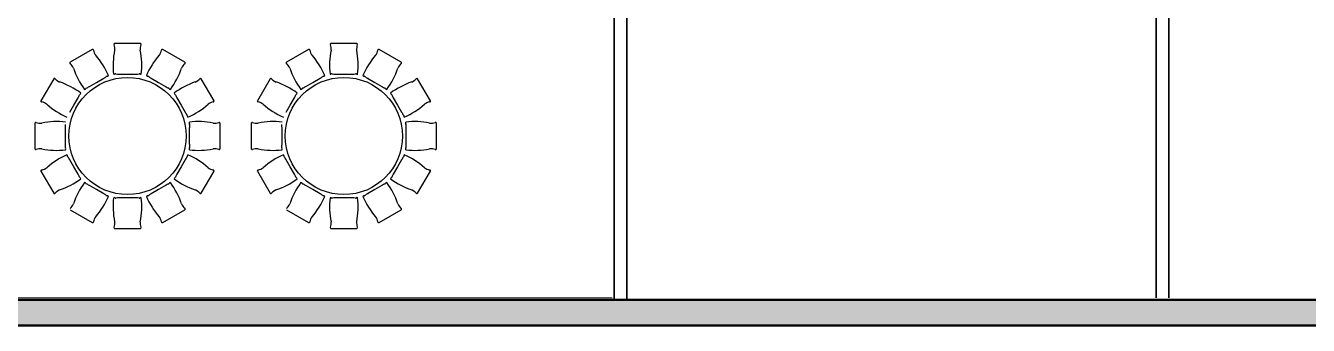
# Model space of a CAD drawing. Header units: millimetres. Extents: x 1443065 to 1517367, y 3763150 to 3779068.
# Drawn here: x 1447799 to 1449802, y 3764847 to 3765315 of the extents above; entities that cross this region are included whole.
import ezdxf

# ---------------------------------------------------------------- set-up
doc = ezdxf.new("R2010")
doc.units = ezdxf.units.MM
for name, color, linetype, lineweight in [('DUVAR', 2, 'Continuous', 35), ('SIVA', 3, 'Continuous', 9), ('TASIYICI', 170, 'Continuous', 50)]:
    doc.layers.add(name, color=color, linetype=linetype, lineweight=lineweight)
doc.layers.add('m-TAR_duvar', color=8, linetype='Continuous')
doc.layers.add('m-TFR_vitrifiye', color=1, linetype='Continuous')

msp = doc.modelspace()

# ---------------------------------------------------------------- hatches: boundary and pattern name
at = {"layer": 'm-TAR_duvar'}
h = msp.add_hatch(dxfattribs=at)
h.set_pattern_fill('ANSI33', color=256, scale=2)
h.set_pattern_definition([(45, (27620.463, -87954.953), (-8.98025612, 8.98025612), []), (45, (27629.443, -87954.953), (-8.98025612, 8.98025612), [6.35, -3.175])])
h.paths.add_polyline_path([(1454794.4, 3768891.3), (1454777.3, 3769060.2), (1454740.2, 3769225), (1454678.9, 3769382.6), (1454596.9, 3769530.2), (1454495.4, 3769665), (1454375.9, 3769783.5), (1454239.7, 3769884.9), (1454091.6, 3769966), (1453859.6, 3770075.2), (1453406.1, 3770314.5), (1453184.7, 3770444.6), (1451717, 3771328.6), (1451249.5, 3771588), (1451035.3, 3771685.5), (1450763.6, 3771809), (1450409.2, 3771939.6), (1448897.8, 3772143), (1447435.3, 3772002.7), (1445092.3, 3771120.2), (1445146.3, 3764847.1), (1454849.9, 3764847.1)])
h.paths.add_polyline_path([(1445186, 3764887.1), (1445132.6, 3771092.6), (1447444.4, 3771963.4), (1448897.1, 3772102.8), (1450399.5, 3771900.6), (1450748.4, 3771772), (1451018.7, 3771649), (1451231.5, 3771552.3), (1451697, 3771294), (1453164.3, 3770410.2), (1453386.6, 3770279.6), (1453841.7, 3770039.4), (1454073.5, 3769930.3), (1454218, 3769851.2), (1454349.7, 3769753.1), (1454465.2, 3769638.7), (1454563.3, 3769508.3), (1454642.6, 3769365.5), (1454701.8, 3769213.3), (1454737.7, 3769053.8), (1454754.5, 3768889), (1454809.3, 3764887.1)], flags=16)
h.paths.add_polyline_path([(1452002.3, 3765847.1), (1451882.3, 3765847.1), (1451882.3, 3765967.1), (1452002.3, 3765967.1)], flags=0)
h.paths.add_polyline_path([(1452782.4, 3765847.1), (1452782.4, 3765967.1), (1452902.4, 3765967.1), (1452902.4, 3765847.1)], flags=0)
h.paths.add_polyline_path([(1451282.3, 3765847.1), (1451162.3, 3765847.1), (1451162.3, 3765967.1), (1451282.3, 3765967.1)], flags=0)
h.paths.add_polyline_path([(1452002.4, 3766436.6), (1451902.4, 3766436.6), (1451902.4, 3766536.6), (1451902.5, 3766671), (1451282.4, 3766671), (1451282.4, 3766536.6), (1451282.4, 3766436.6), (1451182.4, 3766436.6), (1451182.4, 3766536.6), (1451227.4, 3766536.6), (1451227.4, 3766716), (1451912.5, 3766716), (1451912.5, 3766726), (1451957.5, 3766726), (1451957.5, 3766716), (1451957.5, 3766536.6), (1452002.4, 3766536.6)], flags=0)
h.paths.add_polyline_path([(1453715.4, 3765317.1), (1453715.4, 3765377.1), (1453775.4, 3765377.1), (1453775.4, 3765317.1)], flags=0)
h.paths.add_polyline_path([(1452782.4, 3766436.6), (1452782.4, 3766556.6), (1452902.4, 3766556.6), (1452902.4, 3766436.6)], flags=0)
h.paths.add_polyline_path([(1453675.3, 3765847.1), (1453675.3, 3765947.1), (1453775.3, 3765947.1), (1453775.3, 3765847.1)], flags=0)
h.paths.add_polyline_path([(1451957.5, 3766816), (1451912.5, 3766816), (1451912.5, 3767203.2), (1451227.4, 3767203.2), (1451227.4, 3767446.6), (1451287.4, 3767446.6), (1451287.4, 3767406.6), (1451267.4, 3767406.6), (1451267.4, 3767243.3), (1451917.5, 3767243.3), (1451917.5, 3767406.6), (1451897.5, 3767406.6), (1451897.5, 3767446.6), (1451957.5, 3767446.6), (1451957.5, 3767203.2)], flags=0)
h.paths.add_polyline_path([(1450402.4, 3765847.1), (1450282.4, 3765847.1), (1450282.4, 3765967.1), (1450402.4, 3765967.1)], flags=0)
h.paths.add_polyline_path([(1450272.2, 3765847.1), (1450172.2, 3765847.1), (1450172.2, 3765947.1), (1450272.2, 3765947.1)], flags=0)
h.paths.add_polyline_path([(1454209.8, 3765317.1), (1454209.8, 3765377.1), (1454269.8, 3765377.1), (1454269.8, 3765317.1)], flags=0)
h.paths.add_polyline_path([(1453675.3, 3766436.6), (1453675.3, 3766536.6), (1453775.3, 3766536.6), (1453775.3, 3766436.6)], flags=0)
h.paths.add_polyline_path([(1454209.8, 3765847.1), (1454209.8, 3765907.1), (1454269.8, 3765907.1), (1454269.8, 3765847.1)], flags=0)
h.paths.add_polyline_path([(1450402.4, 3766436.6), (1450282.4, 3766436.6), (1450282.4, 3766556.6), (1450402.4, 3766556.6)], flags=0)
h.paths.add_polyline_path([(1452782.4, 3767196.6), (1452782.4, 3767316.6), (1452902.4, 3767316.6), (1452902.4, 3767196.6)], flags=0)
h.paths.add_polyline_path([(1450272.4, 3766436.6), (1450172.4, 3766436.6), (1450172.4, 3766536.6), (1450272.4, 3766536.6)], flags=0)
h.paths.add_polyline_path([(1449584.1, 3765847.1), (1449484.1, 3765847.1), (1449484.1, 3765947.1), (1449584.1, 3765947.1)], flags=0)
h.paths.add_polyline_path([(1453675.3, 3767196.6), (1453675.3, 3767296.6), (1453775.3, 3767296.6), (1453775.3, 3767196.6)], flags=0)
h.paths.add_polyline_path([(1450402.4, 3767196.6), (1450282.4, 3767196.6), (1450282.4, 3767316.6), (1450402.4, 3767316.6)], flags=0)
h.paths.add_polyline_path([(1450272.4, 3767196.6), (1450172.4, 3767196.6), (1450172.4, 3767296.6), (1450272.4, 3767296.6)], flags=0)
h.paths.add_polyline_path([(1451957.5, 3767847.6), (1451897.5, 3767847.6), (1451897.5, 3767887.6), (1451917.5, 3767887.6), (1451917.5, 3768050.8), (1451267.4, 3768050.8), (1451267.4, 3767887.6), (1451287.4, 3767887.6), (1451287.4, 3767847.6), (1451227.4, 3767847.6), (1451227.4, 3768091), (1451912.5, 3768091), (1451912.5, 3768477.2), (1451957.5, 3768477.2), (1451957.5, 3768091)], flags=0)
h.paths.add_polyline_path([(1449584.1, 3766436.6), (1449484.1, 3766436.6), (1449484.1, 3766536.6), (1449584.1, 3766536.6)], flags=0)
h.paths.add_polyline_path([(1452782.4, 3767976.6), (1452782.4, 3768096.6), (1452902.4, 3768096.6), (1452902.4, 3767976.6)], flags=0)
h.paths.add_polyline_path([(1453675.3, 3767996.6), (1453675.3, 3768096.6), (1453775.3, 3768096.6), (1453775.3, 3767996.6)], flags=0)
h.paths.add_polyline_path([(1448737.7, 3765847.1), (1448577.7, 3765847.1), (1448577.7, 3765947.1), (1448692.7, 3765947.1), (1448692.7, 3766436.6), (1448577.7, 3766436.6), (1448577.7, 3766536.6), (1448737.7, 3766536.6), (1448737.7, 3766436.6), (1448737.7, 3765947.1)], flags=0)
h.paths.add_polyline_path([(1450402.4, 3767976.6), (1450282.4, 3767976.6), (1450282.4, 3768096.6), (1450402.4, 3768096.6)], flags=0)
h.paths.add_polyline_path([(1450272.4, 3767996.6), (1450172.4, 3767996.6), (1450172.4, 3768096.6), (1450272.4, 3768096.6)], flags=0)
h.paths.add_polyline_path([(1451957.5, 3768567.2), (1451912.5, 3768567.2), (1451912.5, 3768577.2), (1451227.4, 3768577.2), (1451227.4, 3768756.6), (1451172.4, 3768756.6), (1451172.4, 3768856.6), (1451282.4, 3768856.6), (1451282.4, 3768756.6), (1451282.4, 3768622.2), (1451902.5, 3768622.2), (1451902.5, 3768756.6), (1451902.4, 3768756.6), (1451902.4, 3768856.6), (1452002.4, 3768856.6), (1452002.4, 3768756.6), (1451957.5, 3768756.6), (1451957.5, 3768577.2)], flags=0)
h.paths.add_polyline_path([(1452002.4, 3768756.6), (1451902.4, 3768756.6), (1451902.4, 3768856.6), (1452002.4, 3768856.6)], flags=0)
h.paths.add_polyline_path([(1452782.4, 3768736.6), (1452782.4, 3768856.6), (1452902.4, 3768856.6), (1452902.4, 3768736.6)], flags=0)
h.paths.add_polyline_path([(1448737.7, 3767196.6), (1448577.7, 3767196.6), (1448577.7, 3767296.6), (1448737.7, 3767296.6)], flags=0)
h.paths.add_polyline_path([(1453675.3, 3768756.6), (1453675.3, 3768856.6), (1453775.3, 3768856.6), (1453775.3, 3768756.6)], flags=0)
h.paths.add_polyline_path([(1450402.4, 3768736.6), (1450282.4, 3768736.6), (1450282.4, 3768856.6), (1450402.4, 3768856.6)], flags=0)
h.paths.add_polyline_path([(1447937.7, 3765847.1), (1447837.7, 3765847.1), (1447837.7, 3765947.1), (1447937.7, 3765947.1)], flags=0)
h.paths.add_polyline_path([(1450272.4, 3768756.6), (1450172.4, 3768756.6), (1450172.4, 3768856.6), (1450272.4, 3768856.6)], flags=0)
h.paths.add_polyline_path([(1453744.5, 3768902.5), (1453693.1, 3768933.4), (1453724, 3768984.9), (1453775.4, 3768954)], flags=0)
h.paths.add_polyline_path([(1452002.4, 3769327.1), (1451882.4, 3769327.1), (1451882.4, 3769447.1), (1452002.4, 3769447.1)], flags=0)
h.paths.add_polyline_path([(1447937.7, 3766436.6), (1447837.7, 3766436.6), (1447837.7, 3766536.6), (1447937.7, 3766536.6)], flags=0)
h.paths.add_polyline_path([(1451282.4, 3769327.1), (1451162.4, 3769327.1), (1451162.4, 3769447.1), (1451282.4, 3769447.1)], flags=0)
h.paths.add_polyline_path([(1448737.7, 3767996.6), (1448577.7, 3767996.6), (1448577.7, 3768096.6), (1448737.7, 3768096.6)], flags=0)
h.paths.add_polyline_path([(1449584.1, 3768756.6), (1449484.1, 3768756.6), (1449484.1, 3768856.6), (1449584.1, 3768856.6)], flags=0)
h.paths.add_polyline_path([(1450402.4, 3769327.1), (1450282.4, 3769327.1), (1450282.4, 3769447.1), (1450402.4, 3769447.1)], flags=0)
h.paths.add_polyline_path([(1447937.7, 3767196.6), (1447837.7, 3767196.6), (1447837.7, 3767296.6), (1447937.7, 3767296.6)], flags=0)
h.paths.add_polyline_path([(1450272.4, 3769347.1), (1450172.4, 3769347.1), (1450172.4, 3769447.1), (1450272.4, 3769447.1)], flags=0)
h.paths.add_polyline_path([(1448737.7, 3768676.6), (1448637.7, 3768676.6), (1448637.7, 3768856.6), (1448737.7, 3768856.6)], flags=0)
h.paths.add_polyline_path([(1449584.1, 3769347.1), (1449484.1, 3769347.1), (1449484.1, 3769447.1), (1449584.1, 3769447.1)], flags=0)
h.paths.add_polyline_path([(1447037.7, 3765847.1), (1446937.7, 3765847.1), (1446937.7, 3765947.1), (1447037.7, 3765947.1)], flags=0)
h.paths.add_polyline_path([(1447937.7, 3767996.6), (1447837.7, 3767996.6), (1447837.7, 3768096.6), (1447937.7, 3768096.6)], flags=0)
h.paths.add_polyline_path([(1447037.7, 3766436.6), (1446937.7, 3766436.6), (1446937.7, 3766536.6), (1447037.7, 3766536.6)], flags=0)
h.paths.add_polyline_path([(1451282.4, 3770304.3), (1451182.4, 3770304.3), (1451182.4, 3770444.3), (1451212.4, 3770486.3), (1451322.4, 3770421.3)], flags=0)
h.paths.add_polyline_path([(1447037.7, 3767196.6), (1446937.7, 3767196.6), (1446937.7, 3767296.6), (1447037.7, 3767296.6)], flags=0)
h.paths.add_polyline_path([(1448737.7, 3769347.1), (1448637.7, 3769347.1), (1448637.7, 3769447.1), (1448737.7, 3769447.1)], flags=0)
h.paths.add_polyline_path([(1447937.7, 3768756.6), (1447837.7, 3768756.6), (1447837.7, 3768856.6), (1447937.7, 3768856.6)], flags=0)
h.paths.add_polyline_path([(1450382.4, 3770315.6), (1450282.4, 3770315.6), (1450282.4, 3770415.6), (1450382.4, 3770415.6)], flags=0)
h.paths.add_polyline_path([(1450272.4, 3770315.6), (1450172.4, 3770315.6), (1450172.4, 3770415.6), (1450272.4, 3770415.6)], flags=0)
h.paths.add_polyline_path([(1446297.7, 3765847.1), (1446137.7, 3765847.1), (1446137.7, 3765947.1), (1446137.7, 3766436.6), (1446137.7, 3766536.6), (1446137.7, 3767196.6), (1446137.7, 3767296.6), (1446137.7, 3767996.6), (1446137.7, 3768096.6), (1446297.7, 3768096.6), (1446297.7, 3767996.6), (1446167.7, 3767996.6), (1446167.7, 3767296.6), (1446297.7, 3767296.6), (1446297.7, 3767196.6), (1446167.7, 3767196.6), (1446167.7, 3766536.6), (1446297.7, 3766536.6), (1446297.7, 3766436.6), (1446182.7, 3766436.6), (1446182.7, 3765947.1), (1446297.7, 3765947.1)], flags=0)
h.paths.add_polyline_path([(1447037.7, 3767996.6), (1446937.7, 3767996.6), (1446937.7, 3768096.6), (1447037.7, 3768096.6)], flags=0)
h.paths.add_polyline_path([(1449584.1, 3770315.6), (1449484.1, 3770315.6), (1449484.1, 3770415.6), (1449584.1, 3770415.6)], flags=0)
h.paths.add_polyline_path([(1447937.7, 3769347.1), (1447837.7, 3769347.1), (1447837.7, 3769447.1), (1447937.7, 3769447.1)], flags=0)
h.paths.add_polyline_path([(1450382.4, 3770936.7), (1450282.4, 3770936.7), (1450282.4, 3771036.7), (1450382.4, 3771036.7)], flags=0)
h.paths.add_polyline_path([(1450272.4, 3770936.7), (1450172.4, 3770936.7), (1450172.4, 3771036.7), (1450272.4, 3771036.7)], flags=0)
h.paths.add_polyline_path([(1447037.7, 3768756.6), (1446937.7, 3768756.6), (1446937.7, 3768811.6), (1446237.7, 3768811.6), (1446237.7, 3768676.6), (1446137.7, 3768676.6), (1446137.7, 3768856.6), (1446237.7, 3768856.6), (1446937.7, 3768856.6), (1447037.7, 3768856.6)], flags=0)
h.paths.add_polyline_path([(1448737.7, 3770315.6), (1448637.7, 3770315.6), (1448637.7, 3770415.6), (1448737.7, 3770415.6)], flags=0)
h.paths.add_polyline_path([(1449584.1, 3770936.7), (1449484.1, 3770936.7), (1449484.1, 3771036.7), (1449584.1, 3771036.7)], flags=0)
h.paths.add_polyline_path([(1447037.7, 3769347.1), (1446937.7, 3769347.1), (1446937.7, 3769447.1), (1447037.7, 3769447.1)], flags=0)
h.paths.add_polyline_path([(1447937.7, 3770315.6), (1447837.7, 3770315.6), (1447837.7, 3770415.6), (1447937.7, 3770415.6)], flags=0)
h.paths.add_polyline_path([(1448737.7, 3770936.7), (1448637.7, 3770936.7), (1448637.7, 3771036.7), (1448737.7, 3771036.7)], flags=0)
h.paths.add_polyline_path([(1447937.7, 3770936.7), (1447837.7, 3770936.7), (1447837.7, 3770994.8), (1447050.8, 3770749.4), (1446602.7, 3770578.5), (1446587.7, 3770615.6), (1447037.7, 3770787.2), (1447837.7, 3771036.7), (1447837.7, 3771036.7), (1447937.7, 3771036.7)], flags=0)
h.paths.add_polyline_path([(1446237.7, 3769347.1), (1446137.7, 3769347.1), (1446137.7, 3769447.1), (1446237.7, 3769447.1)], flags=0)
h.paths.add_polyline_path([(1447037.7, 3770315.6), (1446937.7, 3770315.6), (1446937.7, 3770415.6), (1447037.7, 3770415.6)], flags=0)
h.paths.add_polyline_path([(1448660, 3771597.8), (1447860.1, 3771521.2), (1447552.7, 3771491.7), (1447491.4, 3771468.2), (1447044.9, 3771300), (1446969.9, 3771271.8), (1446669.6, 3771158.6), (1446594.8, 3771130.5), (1446580.7, 3771167.9), (1446655.5, 3771196.1), (1446955.9, 3771309.2), (1447030.7, 3771337.4), (1447477, 3771505.5), (1447543.4, 3771531), (1447856.3, 3771561), (1448656.3, 3771637.6), (1448735.8, 3771645.3), (1448739.6, 3771605.5)], flags=0)
h.paths.add_polyline_path([(1446237.7, 3770315.6), (1446137.7, 3770315.6), (1446137.7, 3770415.6), (1446237.7, 3770415.6)], flags=0)
h.paths.add_polyline_path([(1445658.5, 3770330.6), (1445618.5, 3770330.6), (1445618.5, 3770415.6), (1445658.5, 3770415.6)], flags=0)
h.paths.add_polyline_path([(1446219.6, 3770989.2), (1446144.8, 3770961), (1446130.7, 3770998.4), (1446205.5, 3771026.6)], flags=0)
h.paths.add_polyline_path([(1445658, 3770633.3), (1445618, 3770633.3), (1445618, 3770676.3), (1445622.2, 3770719), (1445637.3, 3770759.3), (1445660.3, 3770795.7), (1445690.2, 3770826.7), (1445725.7, 3770851), (1445765.4, 3770867.7), (1445808, 3770875.8), (1445821, 3770837.3), (1445785.5, 3770830.1), (1445752.2, 3770815.9), (1445722.3, 3770795.4), (1445697, 3770769.4), (1445677.2, 3770739), (1445663.8, 3770705.3), (1445659, 3770670.8)], flags=0)

# ---------------------------------------------------------------- linework, layer by layer
at = {"layer": 'DUVAR'}
for p, q in [((1449564.1, 3765847.1), (1449564.1, 3764890.1)), ((1449584.1, 3765847.1), (1449584.1, 3764890.1)), ((1448717.7, 3765648.4), (1448717.7, 3764887.1)), ((1448737.7, 3765648.4), (1448737.7, 3764887.1))]:
    msp.add_line(p, q, dxfattribs=at)
at = {"layer": 'm-TFR_vitrifiye'}
for p, q in [((1447902.6, 3765278), (1447868.2, 3765258.1)), ((1447902.6, 3765278), (1447868.2, 3765258.1)), ((1447977.6, 3765287.4), (1447937.8, 3765287.4)), ((1447977.6, 3765287.4), (1447937.8, 3765287.4)), ((1448047.1, 3765258.1), (1448012.7, 3765278)), ((1448047.1, 3765258.1), (1448012.7, 3765278)), ((1448240.6, 3765278), (1448206.1, 3765258.1)), ((1448240.6, 3765278), (1448206.1, 3765258.1)), ((1448315.5, 3765287.4), (1448275.7, 3765287.4)), ((1448315.5, 3765287.4), (1448275.7, 3765287.4)), ((1448385.1, 3765258.1), (1448350.6, 3765278)), ((1448385.1, 3765258.1), (1448350.6, 3765278)), ((1447842.5, 3765232.4), (1447822.6, 3765197.9)), ((1447842.5, 3765232.4), (1447822.6, 3765197.9)), ((1447909.4, 3765226.6), (1447920.5, 3765233)), ((1447909.4, 3765226.6), (1447920.5, 3765233)), ((1447944.8, 3765239.5), (1447957.7, 3765239.5)), ((1447944.8, 3765239.5), (1447957.7, 3765239.5)), ((1447957.7, 3765239.5), (1447970.5, 3765239.5)), ((1447957.7, 3765239.5), (1447970.5, 3765239.5)), ((1447994.8, 3765233), (1448005.9, 3765226.6)), ((1447994.8, 3765233), (1448005.9, 3765226.6)), ((1448092.8, 3765197.9), (1448072.9, 3765232.4)), ((1448092.8, 3765197.9), (1448072.9, 3765232.4)), ((1448180.4, 3765232.4), (1448160.5, 3765197.9)), ((1448180.4, 3765232.4), (1448160.5, 3765197.9)), ((1448247.3, 3765226.6), (1448258.5, 3765233)), ((1448247.3, 3765226.6), (1448258.5, 3765233)), ((1448282.7, 3765239.5), (1448295.6, 3765239.5)), ((1448282.7, 3765239.5), (1448295.6, 3765239.5)), ((1448295.6, 3765239.5), (1448308.5, 3765239.5)), ((1448295.6, 3765239.5), (1448308.5, 3765239.5)), ((1448332.7, 3765233), (1448343.9, 3765226.6)), ((1448332.7, 3765233), (1448343.9, 3765226.6)), ((1448430.7, 3765197.9), (1448410.8, 3765232.4)), ((1448430.7, 3765197.9), (1448410.8, 3765232.4)), ((1447898.2, 3765220.1), (1447909.4, 3765226.6)), ((1447898.2, 3765220.1), (1447909.4, 3765226.6)), ((1448005.9, 3765226.6), (1448017.1, 3765220.1)), ((1448005.9, 3765226.6), (1448017.1, 3765220.1)), ((1448236.1, 3765220.1), (1448247.3, 3765226.6)), ((1448236.1, 3765220.1), (1448247.3, 3765226.6)), ((1448343.9, 3765226.6), (1448355, 3765220.1)), ((1448343.9, 3765226.6), (1448355, 3765220.1)), ((1447867.6, 3765180.1), (1447874, 3765191.2)), ((1447867.6, 3765180.1), (1447874, 3765191.2)), ((1447874, 3765191.2), (1447880.5, 3765202.4)), ((1447874, 3765191.2), (1447880.5, 3765202.4)), ((1448034.9, 3765202.4), (1448041.3, 3765191.2)), ((1448034.9, 3765202.4), (1448041.3, 3765191.2)), ((1448041.3, 3765191.2), (1448047.7, 3765180.1)), ((1448041.3, 3765191.2), (1448047.7, 3765180.1)), ((1448205.5, 3765180.1), (1448211.9, 3765191.2)), ((1448205.5, 3765180.1), (1448211.9, 3765191.2)), ((1448211.9, 3765191.2), (1448218.4, 3765202.4)), ((1448211.9, 3765191.2), (1448218.4, 3765202.4)), ((1448372.8, 3765202.4), (1448379.2, 3765191.2)), ((1448372.8, 3765202.4), (1448379.2, 3765191.2)), ((1448379.2, 3765191.2), (1448385.7, 3765180.1)), ((1448379.2, 3765191.2), (1448385.7, 3765180.1)), ((1447813.1, 3765162.8), (1447813.1, 3765123)), ((1447813.1, 3765162.8), (1447813.1, 3765123)), ((1447861.1, 3765142.9), (1447861.1, 3765155.8)), ((1447861.1, 3765142.9), (1447861.1, 3765155.8)), ((1448054.2, 3765155.8), (1448054.2, 3765142.9)), ((1448054.2, 3765155.8), (1448054.2, 3765142.9)), ((1448102.2, 3765123), (1448102.2, 3765162.8)), ((1448102.2, 3765123), (1448102.2, 3765162.8)), ((1448151.1, 3765162.8), (1448151.1, 3765123)), ((1448151.1, 3765162.8), (1448151.1, 3765123)), ((1448199, 3765142.9), (1448199, 3765155.8)), ((1448199, 3765142.9), (1448199, 3765155.8)), ((1448392.2, 3765155.8), (1448392.2, 3765142.9)), ((1448392.2, 3765155.8), (1448392.2, 3765142.9)), ((1448440.1, 3765123), (1448440.1, 3765162.8)), ((1448440.1, 3765123), (1448440.1, 3765162.8)), ((1447861.1, 3765130), (1447861.1, 3765142.9)), ((1447861.1, 3765130), (1447861.1, 3765142.9)), ((1448054.2, 3765142.9), (1448054.2, 3765130)), ((1448054.2, 3765142.9), (1448054.2, 3765130)), ((1448199, 3765130), (1448199, 3765142.9)), ((1448199, 3765130), (1448199, 3765142.9)), ((1448392.2, 3765142.9), (1448392.2, 3765130)), ((1448392.2, 3765142.9), (1448392.2, 3765130)), ((1447874, 3765094.6), (1447867.6, 3765105.8)), ((1447874, 3765094.6), (1447867.6, 3765105.8)), ((1447880.5, 3765083.5), (1447874, 3765094.6)), ((1447880.5, 3765083.5), (1447874, 3765094.6)), ((1448041.3, 3765094.6), (1448034.9, 3765083.5)), ((1448041.3, 3765094.6), (1448034.9, 3765083.5)), ((1448047.7, 3765105.8), (1448041.3, 3765094.6)), ((1448047.7, 3765105.8), (1448041.3, 3765094.6)), ((1448211.9, 3765094.6), (1448205.5, 3765105.8)), ((1448211.9, 3765094.6), (1448205.5, 3765105.8)), ((1448218.4, 3765083.5), (1448211.9, 3765094.6)), ((1448218.4, 3765083.5), (1448211.9, 3765094.6)), ((1448379.2, 3765094.6), (1448372.8, 3765083.5)), ((1448379.2, 3765094.6), (1448372.8, 3765083.5)), ((1448385.7, 3765105.8), (1448379.2, 3765094.6)), ((1448385.7, 3765105.8), (1448379.2, 3765094.6)), ((1447822.6, 3765087.9), (1447842.5, 3765053.4)), ((1447822.6, 3765087.9), (1447842.5, 3765053.4)), ((1448072.9, 3765053.4), (1448092.8, 3765087.9)), ((1448072.9, 3765053.4), (1448092.8, 3765087.9)), ((1448160.5, 3765087.9), (1448180.4, 3765053.4)), ((1448160.5, 3765087.9), (1448180.4, 3765053.4)), ((1448410.8, 3765053.4), (1448430.7, 3765087.9)), ((1448410.8, 3765053.4), (1448430.7, 3765087.9)), ((1447909.4, 3765059.3), (1447898.2, 3765065.7)), ((1447909.4, 3765059.3), (1447898.2, 3765065.7)), ((1447920.5, 3765052.8), (1447909.4, 3765059.3)), ((1447920.5, 3765052.8), (1447909.4, 3765059.3)), ((1448005.9, 3765059.3), (1447994.8, 3765052.8)), ((1448005.9, 3765059.3), (1447994.8, 3765052.8)), ((1448017.1, 3765065.7), (1448005.9, 3765059.3)), ((1448017.1, 3765065.7), (1448005.9, 3765059.3)), ((1448247.3, 3765059.3), (1448236.1, 3765065.7)), ((1448247.3, 3765059.3), (1448236.1, 3765065.7)), ((1448258.5, 3765052.8), (1448247.3, 3765059.3)), ((1448258.5, 3765052.8), (1448247.3, 3765059.3)), ((1448343.9, 3765059.3), (1448332.7, 3765052.8)), ((1448343.9, 3765059.3), (1448332.7, 3765052.8)), ((1448355, 3765065.7), (1448343.9, 3765059.3)), ((1448355, 3765065.7), (1448343.9, 3765059.3)), ((1447957.7, 3765046.3), (1447944.8, 3765046.3)), ((1447957.7, 3765046.3), (1447944.8, 3765046.3)), ((1447970.5, 3765046.3), (1447957.7, 3765046.3)), ((1447970.5, 3765046.3), (1447957.7, 3765046.3)), ((1448295.6, 3765046.3), (1448282.7, 3765046.3)), ((1448295.6, 3765046.3), (1448282.7, 3765046.3)), ((1448308.5, 3765046.3), (1448295.6, 3765046.3)), ((1448308.5, 3765046.3), (1448295.6, 3765046.3)), ((1447868.2, 3765027.7), (1447902.6, 3765007.8)), ((1447868.2, 3765027.7), (1447902.6, 3765007.8)), ((1448012.7, 3765007.8), (1448047.1, 3765027.7)), ((1448012.7, 3765007.8), (1448047.1, 3765027.7)), ((1448206.1, 3765027.7), (1448240.6, 3765007.8)), ((1448206.1, 3765027.7), (1448240.6, 3765007.8)), ((1448350.6, 3765007.8), (1448385.1, 3765027.7)), ((1448350.6, 3765007.8), (1448385.1, 3765027.7)), ((1447937.8, 3764998.4), (1447977.6, 3764998.4)), ((1447937.8, 3764998.4), (1447977.6, 3764998.4)), ((1448275.7, 3764998.4), (1448315.5, 3764998.4)), ((1448275.7, 3764998.4), (1448315.5, 3764998.4))]:
    msp.add_line(p, q, dxfattribs=at)
for centre in [(1447957.7, 3765142.9), (1447957.7, 3765142.9), (1448295.6, 3765142.9), (1448295.6, 3765142.9)]:
    msp.add_circle(centre, 91.6, dxfattribs=at)
for centre, radius, start, end in [((1447903.3, 3765276.9), 1.25, 358.5001, 120.1708), ((1447903.3, 3765276.9), 1.25, 358.5001, 120.1708), ((1447925.5, 3765281.4), 21.5, 192.0339, 215.4487), ((1447925.5, 3765281.4), 21.5, 192.0339, 215.4487), ((1448052.2, 3765253.4), 117, 168.4357, 186.8363), ((1448052.2, 3765253.4), 117, 168.4357, 186.8363), ((1447937.8, 3765286.2), 1.25, 89.8292, 211.4999), ((1447937.8, 3765286.2), 1.25, 89.8292, 211.4999), ((1447916.3, 3765278.9), 21.5, 354.5513, 17.9661), ((1447916.3, 3765278.9), 21.5, 354.5513, 17.9661), ((1447977.6, 3765286.2), 1.25, 328.5001, 90.1708), ((1447977.6, 3765286.2), 1.25, 328.5001, 90.1708), ((1447999, 3765278.9), 21.5, 162.0339, 185.4487), ((1447999, 3765278.9), 21.5, 162.0339, 185.4487), ((1447863.1, 3765253.4), 117, 353.1637, 11.5643), ((1447863.1, 3765253.4), 117, 353.1637, 11.5643), ((1447989.8, 3765281.4), 21.5, 324.5513, 347.9661), ((1447989.8, 3765281.4), 21.5, 324.5513, 347.9661), ((1448012, 3765276.9), 1.25, 59.8292, 181.4999), ((1448012, 3765276.9), 1.25, 59.8292, 181.4999), ((1448241.2, 3765276.9), 1.25, 358.5001, 120.1708), ((1448241.2, 3765276.9), 1.25, 358.5001, 120.1708), ((1448263.4, 3765281.4), 21.5, 192.0339, 215.4487), ((1448263.4, 3765281.4), 21.5, 192.0339, 215.4487), ((1448390.2, 3765253.4), 117, 168.4357, 186.8363), ((1448390.2, 3765253.4), 117, 168.4357, 186.8363), ((1448275.7, 3765286.2), 1.25, 89.8292, 211.4999), ((1448275.7, 3765286.2), 1.25, 89.8292, 211.4999), ((1448254.2, 3765278.9), 21.5, 354.5513, 17.9661), ((1448254.2, 3765278.9), 21.5, 354.5513, 17.9661), ((1448315.5, 3765286.2), 1.25, 328.5001, 90.1708), ((1448315.5, 3765286.2), 1.25, 328.5001, 90.1708), ((1448337, 3765278.9), 21.5, 162.0339, 185.4487), ((1448337, 3765278.9), 21.5, 162.0339, 185.4487), ((1448201, 3765253.4), 117, 353.1637, 11.5643), ((1448201, 3765253.4), 117, 353.1637, 11.5643), ((1448327.7, 3765281.4), 21.5, 324.5513, 347.9661), ((1448327.7, 3765281.4), 21.5, 324.5513, 347.9661), ((1448350, 3765276.9), 1.25, 59.8292, 181.4999), ((1448350, 3765276.9), 1.25, 59.8292, 181.4999), ((1447868.8, 3765257), 1.25, 119.8292, 241.4999), ((1447868.8, 3765257), 1.25, 119.8292, 241.4999), ((1447853.8, 3765240), 21.5, 24.5513, 47.9661), ((1447853.8, 3765240), 21.5, 24.5513, 47.9661), ((1447820.5, 3765191.3), 117, 23.1637, 41.5643), ((1447820.5, 3765191.3), 117, 23.1637, 41.5643), ((1448094.8, 3765191.3), 117, 138.4357, 156.8363), ((1448094.8, 3765191.3), 117, 138.4357, 156.8363), ((1448061.5, 3765240), 21.5, 132.0339, 155.4487), ((1448061.5, 3765240), 21.5, 132.0339, 155.4487), ((1448046.5, 3765257), 1.25, 298.5001, 60.1708), ((1448046.5, 3765257), 1.25, 298.5001, 60.1708), ((1448206.7, 3765257), 1.25, 119.8292, 241.4999), ((1448206.7, 3765257), 1.25, 119.8292, 241.4999), ((1448191.8, 3765240), 21.5, 24.5513, 47.9661), ((1448191.8, 3765240), 21.5, 24.5513, 47.9661), ((1448158.4, 3765191.3), 117, 23.1637, 41.5643), ((1448158.4, 3765191.3), 117, 23.1637, 41.5643), ((1448432.7, 3765191.3), 117, 138.4357, 156.8363), ((1448432.7, 3765191.3), 117, 138.4357, 156.8363), ((1448399.4, 3765240), 21.5, 132.0339, 155.4487), ((1448399.4, 3765240), 21.5, 132.0339, 155.4487), ((1448384.5, 3765257), 1.25, 298.5001, 60.1708), ((1448384.5, 3765257), 1.25, 298.5001, 60.1708), ((1447843.5, 3765231.8), 1.25, 28.5001, 150.1708), ((1447843.5, 3765231.8), 1.25, 28.5001, 150.1708), ((1447860.6, 3765246.8), 21.5, 222.0339, 245.4487), ((1447860.6, 3765246.8), 21.5, 222.0339, 245.4487), ((1447984.3, 3765285.9), 117, 198.4357, 216.8363), ((1447984.3, 3765285.9), 117, 198.4357, 216.8363), ((1447896.3, 3765274), 47.6, 300.5699, 307.0296), ((1447896.3, 3765274), 47.6, 300.5699, 307.0296), ((1447925.9, 3765235.2), 1.19, 93.4625, 138.2464), ((1447925.9, 3765235.2), 1.19, 93.4625, 138.2464), ((1447926.2, 3765238.6), 2.2, 259.5236, 326.8039), ((1447926.2, 3765238.6), 2.2, 259.5236, 326.8039), ((1447937.1, 3765241.5), 2.2, 243.1961, 310.4764), ((1447937.1, 3765241.5), 2.2, 243.1961, 310.4764), ((1447939, 3765238.7), 1.19, 71.7536, 116.5375), ((1447939, 3765238.7), 1.19, 71.7536, 116.5375), ((1447945.2, 3765287.1), 47.6, 262.9704, 269.4301), ((1447945.2, 3765287.1), 47.6, 262.9704, 269.4301), ((1447970.1, 3765287.1), 47.6, 270.5699, 277.0296), ((1447970.1, 3765287.1), 47.6, 270.5699, 277.0296), ((1447976.3, 3765238.7), 1.19, 63.4625, 108.2464), ((1447976.3, 3765238.7), 1.19, 63.4625, 108.2464), ((1447978.2, 3765241.5), 2.2, 229.5236, 296.8039), ((1447978.2, 3765241.5), 2.2, 229.5236, 296.8039), ((1447989.1, 3765238.6), 2.2, 213.1961, 280.4764), ((1447989.1, 3765238.6), 2.2, 213.1961, 280.4764), ((1447989.4, 3765235.2), 1.19, 41.7536, 86.5375), ((1447989.4, 3765235.2), 1.19, 41.7536, 86.5375), ((1448019, 3765274), 47.6, 232.9704, 239.4301), ((1448019, 3765274), 47.6, 232.9704, 239.4301), ((1447931, 3765285.9), 117, 323.1637, 341.5643), ((1447931, 3765285.9), 117, 323.1637, 341.5643), ((1448054.7, 3765246.8), 21.5, 294.5513, 317.9661), ((1448054.7, 3765246.8), 21.5, 294.5513, 317.9661), ((1448071.8, 3765231.8), 1.25, 29.8292, 151.4999), ((1448071.8, 3765231.8), 1.25, 29.8292, 151.4999), ((1448181.5, 3765231.8), 1.25, 28.5001, 150.1708), ((1448181.5, 3765231.8), 1.25, 28.5001, 150.1708), ((1448198.5, 3765246.8), 21.5, 222.0339, 245.4487), ((1448198.5, 3765246.8), 21.5, 222.0339, 245.4487), ((1448322.2, 3765285.9), 117, 198.4357, 216.8363), ((1448322.2, 3765285.9), 117, 198.4357, 216.8363), ((1448234.2, 3765274), 47.6, 300.5699, 307.0296), ((1448234.2, 3765274), 47.6, 300.5699, 307.0296), ((1448263.8, 3765235.2), 1.19, 93.4625, 138.2464), ((1448263.8, 3765235.2), 1.19, 93.4625, 138.2464), ((1448264.1, 3765238.6), 2.2, 259.5236, 326.8039), ((1448264.1, 3765238.6), 2.2, 259.5236, 326.8039), ((1448275, 3765241.5), 2.2, 243.1961, 310.4764), ((1448275, 3765241.5), 2.2, 243.1961, 310.4764), ((1448277, 3765238.7), 1.19, 71.7536, 116.5375), ((1448277, 3765238.7), 1.19, 71.7536, 116.5375), ((1448283.2, 3765287.1), 47.6, 262.9704, 269.4301), ((1448283.2, 3765287.1), 47.6, 262.9704, 269.4301), ((1448308, 3765287.1), 47.6, 270.5699, 277.0296), ((1448308, 3765287.1), 47.6, 270.5699, 277.0296), ((1448314.2, 3765238.7), 1.19, 63.4625, 108.2464), ((1448314.2, 3765238.7), 1.19, 63.4625, 108.2464), ((1448316.2, 3765241.5), 2.2, 229.5236, 296.8039), ((1448316.2, 3765241.5), 2.2, 229.5236, 296.8039), ((1448327.1, 3765238.6), 2.2, 213.1961, 280.4764), ((1448327.1, 3765238.6), 2.2, 213.1961, 280.4764), ((1448327.4, 3765235.2), 1.19, 41.7536, 86.5375), ((1448327.4, 3765235.2), 1.19, 41.7536, 86.5375), ((1448357, 3765274), 47.6, 232.9704, 239.4301), ((1448357, 3765274), 47.6, 232.9704, 239.4301), ((1448269, 3765285.9), 117, 323.1637, 341.5643), ((1448269, 3765285.9), 117, 323.1637, 341.5643), ((1448392.7, 3765246.8), 21.5, 294.5513, 317.9661), ((1448392.7, 3765246.8), 21.5, 294.5513, 317.9661), ((1448409.7, 3765231.8), 1.25, 29.8292, 151.4999), ((1448409.7, 3765231.8), 1.25, 29.8292, 151.4999), ((1447814.7, 3765116.3), 117, 53.1637, 71.5643), ((1447814.7, 3765116.3), 117, 53.1637, 71.5643), ((1447890.6, 3765218), 2.2, 273.1961, 340.4764), ((1447890.6, 3765218), 2.2, 273.1961, 340.4764), ((1447893.6, 3765216.6), 1.19, 101.7536, 146.5375), ((1447893.6, 3765216.6), 1.19, 101.7536, 146.5375), ((1447874.8, 3765261.6), 47.6, 292.9704, 299.4301), ((1447874.8, 3765261.6), 47.6, 292.9704, 299.4301), ((1448040.5, 3765261.6), 47.6, 240.5699, 247.0296), ((1448040.5, 3765261.6), 47.6, 240.5699, 247.0296), ((1448021.7, 3765216.6), 1.19, 33.4625, 78.2464), ((1448021.7, 3765216.6), 1.19, 33.4625, 78.2464), ((1448024.7, 3765218), 2.2, 199.5236, 266.8039), ((1448024.7, 3765218), 2.2, 199.5236, 266.8039), ((1448100.6, 3765116.3), 117, 108.4357, 126.8363), ((1448100.6, 3765116.3), 117, 108.4357, 126.8363), ((1448152.6, 3765116.3), 117, 53.1637, 71.5643), ((1448152.6, 3765116.3), 117, 53.1637, 71.5643), ((1448228.5, 3765218), 2.2, 273.1961, 340.4764), ((1448228.5, 3765218), 2.2, 273.1961, 340.4764), ((1448231.6, 3765216.6), 1.19, 101.7536, 146.5375), ((1448231.6, 3765216.6), 1.19, 101.7536, 146.5375), ((1448212.7, 3765261.6), 47.6, 292.9704, 299.4301), ((1448212.7, 3765261.6), 47.6, 292.9704, 299.4301), ((1448378.4, 3765261.6), 47.6, 240.5699, 247.0296), ((1448378.4, 3765261.6), 47.6, 240.5699, 247.0296), ((1448359.6, 3765216.6), 1.19, 33.4625, 78.2464), ((1448359.6, 3765216.6), 1.19, 33.4625, 78.2464), ((1448362.7, 3765218), 2.2, 199.5236, 266.8039), ((1448362.7, 3765218), 2.2, 199.5236, 266.8039), ((1448438.6, 3765116.3), 117, 108.4357, 126.8363), ((1448438.6, 3765116.3), 117, 108.4357, 126.8363), ((1447823.6, 3765197.3), 1.25, 149.8292, 271.4999), ((1447823.6, 3765197.3), 1.25, 149.8292, 271.4999), ((1447819.2, 3765175.1), 21.5, 54.5513, 77.9661), ((1447819.2, 3765175.1), 21.5, 54.5513, 77.9661), ((1447909.2, 3765280.1), 117, 228.4357, 246.8363), ((1447909.2, 3765280.1), 117, 228.4357, 246.8363), ((1447839, 3765225.8), 47.6, 330.5699, 337.0296), ((1447839, 3765225.8), 47.6, 330.5699, 337.0296), ((1447884, 3765206.9), 1.19, 123.4625, 168.2464), ((1447884, 3765206.9), 1.19, 123.4625, 168.2464), ((1447882.6, 3765210), 2.2, 289.5236, 356.8039), ((1447882.6, 3765210), 2.2, 289.5236, 356.8039), ((1448032.7, 3765210), 2.2, 183.1961, 250.4764), ((1448032.7, 3765210), 2.2, 183.1961, 250.4764), ((1448031.3, 3765206.9), 1.19, 11.7536, 56.5375), ((1448031.3, 3765206.9), 1.19, 11.7536, 56.5375), ((1448076.3, 3765225.8), 47.6, 202.9704, 209.4301), ((1448076.3, 3765225.8), 47.6, 202.9704, 209.4301), ((1448006.1, 3765280.1), 117, 293.1637, 311.5643), ((1448006.1, 3765280.1), 117, 293.1637, 311.5643), ((1448096.1, 3765175.1), 21.5, 102.0339, 125.4487), ((1448096.1, 3765175.1), 21.5, 102.0339, 125.4487), ((1448091.7, 3765197.3), 1.25, 268.5001, 30.1708), ((1448091.7, 3765197.3), 1.25, 268.5001, 30.1708), ((1448161.6, 3765197.3), 1.25, 149.8292, 271.4999), ((1448161.6, 3765197.3), 1.25, 149.8292, 271.4999), ((1448157.1, 3765175.1), 21.5, 54.5513, 77.9661), ((1448157.1, 3765175.1), 21.5, 54.5513, 77.9661), ((1448247.2, 3765280.1), 117, 228.4357, 246.8363), ((1448247.2, 3765280.1), 117, 228.4357, 246.8363), ((1448176.9, 3765225.8), 47.6, 330.5699, 337.0296), ((1448176.9, 3765225.8), 47.6, 330.5699, 337.0296), ((1448221.9, 3765206.9), 1.19, 123.4625, 168.2464), ((1448221.9, 3765206.9), 1.19, 123.4625, 168.2464), ((1448220.5, 3765210), 2.2, 289.5236, 356.8039), ((1448220.5, 3765210), 2.2, 289.5236, 356.8039), ((1448370.7, 3765210), 2.2, 183.1961, 250.4764), ((1448370.7, 3765210), 2.2, 183.1961, 250.4764), ((1448369.3, 3765206.9), 1.19, 11.7536, 56.5375), ((1448369.3, 3765206.9), 1.19, 11.7536, 56.5375), ((1448414.3, 3765225.8), 47.6, 202.9704, 209.4301), ((1448414.3, 3765225.8), 47.6, 202.9704, 209.4301), ((1448344, 3765280.1), 117, 293.1637, 311.5643), ((1448344, 3765280.1), 117, 293.1637, 311.5643), ((1448434.1, 3765175.1), 21.5, 102.0339, 125.4487), ((1448434.1, 3765175.1), 21.5, 102.0339, 125.4487), ((1448429.6, 3765197.3), 1.25, 268.5001, 30.1708), ((1448429.6, 3765197.3), 1.25, 268.5001, 30.1708), ((1448088.8, 3765204.3), 47.6, 210.5699, 217.0296), ((1448088.8, 3765204.3), 47.6, 210.5699, 217.0296), ((1448049.9, 3765174.7), 1.19, 3.4625, 48.2464), ((1448049.9, 3765174.7), 1.19, 3.4625, 48.2464), ((1448053.3, 3765174.4), 2.2, 169.5236, 236.8039), ((1448053.3, 3765174.4), 2.2, 169.5236, 236.8039), ((1448426.7, 3765204.3), 47.6, 210.5699, 217.0296), ((1448426.7, 3765204.3), 47.6, 210.5699, 217.0296), ((1448387.9, 3765174.7), 1.19, 3.4625, 48.2464), ((1448387.9, 3765174.7), 1.19, 3.4625, 48.2464), ((1448391.2, 3765174.4), 2.2, 169.5236, 236.8039), ((1448391.2, 3765174.4), 2.2, 169.5236, 236.8039), ((1447814.4, 3765162.8), 1.25, 58.5001, 180.1708), ((1447814.4, 3765162.8), 1.25, 58.5001, 180.1708), ((1447821.7, 3765184.3), 21.5, 252.0339, 275.4487), ((1447821.7, 3765184.3), 21.5, 252.0339, 275.4487), ((1447847.2, 3765048.4), 117, 83.1637, 101.5643), ((1447847.2, 3765048.4), 117, 83.1637, 101.5643), ((1447813.4, 3765155.3), 47.6, 0.5699, 7.0296), ((1447813.4, 3765155.3), 47.6, 0.5699, 7.0296), ((1448056.2, 3765163.5), 2.2, 153.1961, 220.4764), ((1448056.2, 3765163.5), 2.2, 153.1961, 220.4764), ((1448068.2, 3765048.4), 117, 78.4357, 96.8363), ((1448068.2, 3765048.4), 117, 78.4357, 96.8363), ((1448101.9, 3765155.3), 47.6, 172.9704, 179.4301), ((1448101.9, 3765155.3), 47.6, 172.9704, 179.4301), ((1448053.5, 3765161.5), 1.19, 341.7536, 26.5375), ((1448053.5, 3765161.5), 1.19, 341.7536, 26.5375), ((1448093.6, 3765184.3), 21.5, 264.5513, 287.9661), ((1448093.6, 3765184.3), 21.5, 264.5513, 287.9661), ((1448100.9, 3765162.8), 1.25, 359.8292, 121.4999), ((1448100.9, 3765162.8), 1.25, 359.8292, 121.4999), ((1448152.3, 3765162.8), 1.25, 58.5001, 180.1708), ((1448152.3, 3765162.8), 1.25, 58.5001, 180.1708), ((1448159.6, 3765184.3), 21.5, 252.0339, 275.4487), ((1448159.6, 3765184.3), 21.5, 252.0339, 275.4487), ((1448185.1, 3765048.4), 117, 83.1637, 101.5643), ((1448185.1, 3765048.4), 117, 83.1637, 101.5643), ((1448151.4, 3765155.3), 47.6, 0.5699, 7.0296), ((1448151.4, 3765155.3), 47.6, 0.5699, 7.0296), ((1448394.1, 3765163.5), 2.2, 153.1961, 220.4764), ((1448394.1, 3765163.5), 2.2, 153.1961, 220.4764), ((1448406.1, 3765048.4), 117, 78.4357, 96.8363), ((1448406.1, 3765048.4), 117, 78.4357, 96.8363), ((1448439.8, 3765155.3), 47.6, 172.9704, 179.4301), ((1448439.8, 3765155.3), 47.6, 172.9704, 179.4301), ((1448391.4, 3765161.5), 1.19, 341.7536, 26.5375), ((1448391.4, 3765161.5), 1.19, 341.7536, 26.5375), ((1448431.6, 3765184.3), 21.5, 264.5513, 287.9661), ((1448431.6, 3765184.3), 21.5, 264.5513, 287.9661), ((1448438.9, 3765162.8), 1.25, 359.8292, 121.4999), ((1448438.9, 3765162.8), 1.25, 359.8292, 121.4999), ((1447814.4, 3765123), 1.25, 179.8292, 301.4999), ((1447814.4, 3765123), 1.25, 179.8292, 301.4999), ((1447821.7, 3765101.5), 21.5, 84.5513, 107.9661), ((1447821.7, 3765101.5), 21.5, 84.5513, 107.9661), ((1447847.2, 3765237.5), 117, 258.4357, 276.8363), ((1447847.2, 3765237.5), 117, 258.4357, 276.8363), ((1447909.2, 3765005.8), 117, 113.1637, 131.5643), ((1447909.2, 3765005.8), 117, 113.1637, 131.5643), ((1447813.4, 3765130.5), 47.6, 352.9704, 359.4301), ((1447813.4, 3765130.5), 47.6, 352.9704, 359.4301), ((1447861.9, 3765124.3), 1.19, 161.7536, 206.5375), ((1447861.9, 3765124.3), 1.19, 161.7536, 206.5375), ((1447859.1, 3765122.4), 2.2, 333.1961, 40.4764), ((1447859.1, 3765122.4), 2.2, 333.1961, 40.4764), ((1447862, 3765111.5), 2.2, 349.5236, 56.8039), ((1447862, 3765111.5), 2.2, 349.5236, 56.8039), ((1448053.3, 3765111.5), 2.2, 123.1961, 190.4764), ((1448053.3, 3765111.5), 2.2, 123.1961, 190.4764), ((1448006.1, 3765005.8), 117, 48.4357, 66.8363), ((1448006.1, 3765005.8), 117, 48.4357, 66.8363), ((1448056.2, 3765122.4), 2.2, 139.5236, 206.8039), ((1448056.2, 3765122.4), 2.2, 139.5236, 206.8039), ((1448101.9, 3765130.5), 47.6, 180.5699, 187.0296), ((1448101.9, 3765130.5), 47.6, 180.5699, 187.0296), ((1448068.2, 3765237.5), 117, 263.1637, 281.5643), ((1448068.2, 3765237.5), 117, 263.1637, 281.5643), ((1448053.5, 3765124.3), 1.19, 333.4625, 18.2464), ((1448053.5, 3765124.3), 1.19, 333.4625, 18.2464), ((1448093.6, 3765101.5), 21.5, 72.0339, 95.4487), ((1448093.6, 3765101.5), 21.5, 72.0339, 95.4487), ((1448100.9, 3765123), 1.25, 238.5001, 0.1708), ((1448100.9, 3765123), 1.25, 238.5001, 0.1708), ((1448152.3, 3765123), 1.25, 179.8292, 301.4999), ((1448152.3, 3765123), 1.25, 179.8292, 301.4999), ((1448159.6, 3765101.5), 21.5, 84.5513, 107.9661), ((1448159.6, 3765101.5), 21.5, 84.5513, 107.9661), ((1448185.1, 3765237.5), 117, 258.4357, 276.8363), ((1448185.1, 3765237.5), 117, 258.4357, 276.8363), ((1448247.2, 3765005.8), 117, 113.1637, 131.5643), ((1448247.2, 3765005.8), 117, 113.1637, 131.5643), ((1448199.8, 3765124.3), 1.19, 161.7536, 206.5375), ((1448199.8, 3765124.3), 1.19, 161.7536, 206.5375), ((1448151.4, 3765130.5), 47.6, 352.9704, 359.4301), ((1448151.4, 3765130.5), 47.6, 352.9704, 359.4301), ((1448197, 3765122.4), 2.2, 333.1961, 40.4764), ((1448197, 3765122.4), 2.2, 333.1961, 40.4764), ((1448200, 3765111.5), 2.2, 349.5236, 56.8039), ((1448200, 3765111.5), 2.2, 349.5236, 56.8039), ((1448391.2, 3765111.5), 2.2, 123.1961, 190.4764), ((1448391.2, 3765111.5), 2.2, 123.1961, 190.4764), ((1448344, 3765005.8), 117, 48.4357, 66.8363), ((1448344, 3765005.8), 117, 48.4357, 66.8363), ((1448394.1, 3765122.4), 2.2, 139.5236, 206.8039), ((1448394.1, 3765122.4), 2.2, 139.5236, 206.8039), ((1448439.8, 3765130.5), 47.6, 180.5699, 187.0296), ((1448439.8, 3765130.5), 47.6, 180.5699, 187.0296), ((1448406.1, 3765237.5), 117, 263.1637, 281.5643), ((1448406.1, 3765237.5), 117, 263.1637, 281.5643), ((1448391.4, 3765124.3), 1.19, 333.4625, 18.2464), ((1448391.4, 3765124.3), 1.19, 333.4625, 18.2464), ((1448431.6, 3765101.5), 21.5, 72.0339, 95.4487), ((1448431.6, 3765101.5), 21.5, 72.0339, 95.4487), ((1448438.9, 3765123), 1.25, 238.5001, 0.1708), ((1448438.9, 3765123), 1.25, 238.5001, 0.1708), ((1447819.2, 3765110.8), 21.5, 282.0339, 305.4487), ((1447819.2, 3765110.8), 21.5, 282.0339, 305.4487), ((1447865.4, 3765111.1), 1.19, 183.4625, 228.2464), ((1447865.4, 3765111.1), 1.19, 183.4625, 228.2464), ((1447826.6, 3765081.6), 47.6, 30.5699, 37.0296), ((1447826.6, 3765081.6), 47.6, 30.5699, 37.0296), ((1448088.8, 3765081.6), 47.6, 142.9704, 149.4301), ((1448088.8, 3765081.6), 47.6, 142.9704, 149.4301), ((1448049.9, 3765111.1), 1.19, 311.7536, 356.5375), ((1448049.9, 3765111.1), 1.19, 311.7536, 356.5375), ((1448096.1, 3765110.8), 21.5, 234.5513, 257.9661), ((1448096.1, 3765110.8), 21.5, 234.5513, 257.9661), ((1448157.1, 3765110.8), 21.5, 282.0339, 305.4487), ((1448157.1, 3765110.8), 21.5, 282.0339, 305.4487), ((1448203.3, 3765111.1), 1.19, 183.4625, 228.2464), ((1448203.3, 3765111.1), 1.19, 183.4625, 228.2464), ((1448164.5, 3765081.6), 47.6, 30.5699, 37.0296), ((1448164.5, 3765081.6), 47.6, 30.5699, 37.0296), ((1448426.7, 3765081.6), 47.6, 142.9704, 149.4301), ((1448426.7, 3765081.6), 47.6, 142.9704, 149.4301), ((1448387.9, 3765111.1), 1.19, 311.7536, 356.5375), ((1448387.9, 3765111.1), 1.19, 311.7536, 356.5375), ((1448434.1, 3765110.8), 21.5, 234.5513, 257.9661), ((1448434.1, 3765110.8), 21.5, 234.5513, 257.9661), ((1447823.6, 3765088.5), 1.25, 88.5001, 210.1708), ((1447823.6, 3765088.5), 1.25, 88.5001, 210.1708), ((1447814.7, 3765169.6), 117, 288.4357, 306.8363), ((1447814.7, 3765169.6), 117, 288.4357, 306.8363), ((1447839, 3765060.1), 47.6, 22.9704, 29.4301), ((1447839, 3765060.1), 47.6, 22.9704, 29.4301), ((1447884, 3765078.9), 1.19, 191.7536, 236.5375), ((1447884, 3765078.9), 1.19, 191.7536, 236.5375), ((1447882.6, 3765075.8), 2.2, 3.1961, 70.4764), ((1447882.6, 3765075.8), 2.2, 3.1961, 70.4764), ((1448032.7, 3765075.8), 2.2, 109.5236, 176.8039), ((1448032.7, 3765075.8), 2.2, 109.5236, 176.8039), ((1448100.6, 3765169.6), 117, 233.1637, 251.5643), ((1448100.6, 3765169.6), 117, 233.1637, 251.5643), ((1448031.3, 3765078.9), 1.19, 303.4625, 348.2464), ((1448031.3, 3765078.9), 1.19, 303.4625, 348.2464), ((1448076.3, 3765060.1), 47.6, 150.5699, 157.0296), ((1448076.3, 3765060.1), 47.6, 150.5699, 157.0296), ((1448091.7, 3765088.5), 1.25, 329.8292, 91.4999), ((1448091.7, 3765088.5), 1.25, 329.8292, 91.4999), ((1448161.6, 3765088.5), 1.25, 88.5001, 210.1708), ((1448161.6, 3765088.5), 1.25, 88.5001, 210.1708), ((1448152.6, 3765169.6), 117, 288.4357, 306.8363), ((1448152.6, 3765169.6), 117, 288.4357, 306.8363), ((1448176.9, 3765060.1), 47.6, 22.9704, 29.4301), ((1448176.9, 3765060.1), 47.6, 22.9704, 29.4301), ((1448221.9, 3765078.9), 1.19, 191.7536, 236.5375), ((1448221.9, 3765078.9), 1.19, 191.7536, 236.5375), ((1448220.5, 3765075.8), 2.2, 3.1961, 70.4764), ((1448220.5, 3765075.8), 2.2, 3.1961, 70.4764), ((1448370.7, 3765075.8), 2.2, 109.5236, 176.8039), ((1448370.7, 3765075.8), 2.2, 109.5236, 176.8039), ((1448438.6, 3765169.6), 117, 233.1637, 251.5643), ((1448438.6, 3765169.6), 117, 233.1637, 251.5643), ((1448369.3, 3765078.9), 1.19, 303.4625, 348.2464), ((1448369.3, 3765078.9), 1.19, 303.4625, 348.2464), ((1448414.3, 3765060.1), 47.6, 150.5699, 157.0296), ((1448414.3, 3765060.1), 47.6, 150.5699, 157.0296), ((1448429.6, 3765088.5), 1.25, 329.8292, 91.4999), ((1448429.6, 3765088.5), 1.25, 329.8292, 91.4999), ((1447843.5, 3765054.1), 1.25, 209.8292, 331.4999), ((1447843.5, 3765054.1), 1.25, 209.8292, 331.4999), ((1447860.6, 3765039.1), 21.5, 114.5513, 137.9661), ((1447860.6, 3765039.1), 21.5, 114.5513, 137.9661), ((1447984.3, 3764999.9), 117, 143.1637, 161.5643), ((1447984.3, 3764999.9), 117, 143.1637, 161.5643), ((1447890.6, 3765067.9), 2.2, 19.5236, 86.8039), ((1447890.6, 3765067.9), 2.2, 19.5236, 86.8039), ((1447893.6, 3765069.3), 1.19, 213.4625, 258.2464), ((1447893.6, 3765069.3), 1.19, 213.4625, 258.2464), ((1447874.8, 3765024.2), 47.6, 60.5699, 67.0296), ((1447874.8, 3765024.2), 47.6, 60.5699, 67.0296), ((1447896.3, 3765011.8), 47.6, 52.9704, 59.4301), ((1447896.3, 3765011.8), 47.6, 52.9704, 59.4301), ((1448019, 3765011.8), 47.6, 120.5699, 127.0296), ((1448019, 3765011.8), 47.6, 120.5699, 127.0296), ((1448040.5, 3765024.2), 47.6, 112.9704, 119.4301), ((1448040.5, 3765024.2), 47.6, 112.9704, 119.4301), ((1448021.7, 3765069.3), 1.19, 281.7536, 326.5375), ((1448021.7, 3765069.3), 1.19, 281.7536, 326.5375), ((1448024.7, 3765067.9), 2.2, 93.1961, 160.4764), ((1448024.7, 3765067.9), 2.2, 93.1961, 160.4764), ((1447931, 3764999.9), 117, 18.4357, 36.8363), ((1447931, 3764999.9), 117, 18.4357, 36.8363), ((1448054.7, 3765039.1), 21.5, 42.0339, 65.4487), ((1448054.7, 3765039.1), 21.5, 42.0339, 65.4487), ((1448071.8, 3765054.1), 1.25, 208.5001, 330.1708), ((1448071.8, 3765054.1), 1.25, 208.5001, 330.1708), ((1448181.5, 3765054.1), 1.25, 209.8292, 331.4999), ((1448181.5, 3765054.1), 1.25, 209.8292, 331.4999), ((1448198.5, 3765039.1), 21.5, 114.5513, 137.9661), ((1448198.5, 3765039.1), 21.5, 114.5513, 137.9661), ((1448322.2, 3764999.9), 117, 143.1637, 161.5643), ((1448322.2, 3764999.9), 117, 143.1637, 161.5643), ((1448228.5, 3765067.9), 2.2, 19.5236, 86.8039), ((1448228.5, 3765067.9), 2.2, 19.5236, 86.8039), ((1448231.6, 3765069.3), 1.19, 213.4625, 258.2464), ((1448231.6, 3765069.3), 1.19, 213.4625, 258.2464), ((1448212.7, 3765024.2), 47.6, 60.5699, 67.0296), ((1448212.7, 3765024.2), 47.6, 60.5699, 67.0296), ((1448234.2, 3765011.8), 47.6, 52.9704, 59.4301), ((1448234.2, 3765011.8), 47.6, 52.9704, 59.4301), ((1448357, 3765011.8), 47.6, 120.5699, 127.0296), ((1448357, 3765011.8), 47.6, 120.5699, 127.0296), ((1448378.4, 3765024.2), 47.6, 112.9704, 119.4301), ((1448378.4, 3765024.2), 47.6, 112.9704, 119.4301), ((1448359.6, 3765069.3), 1.19, 281.7536, 326.5375), ((1448359.6, 3765069.3), 1.19, 281.7536, 326.5375), ((1448362.7, 3765067.9), 2.2, 93.1961, 160.4764), ((1448362.7, 3765067.9), 2.2, 93.1961, 160.4764), ((1448269, 3764999.9), 117, 18.4357, 36.8363), ((1448269, 3764999.9), 117, 18.4357, 36.8363), ((1448392.7, 3765039.1), 21.5, 42.0339, 65.4487), ((1448392.7, 3765039.1), 21.5, 42.0339, 65.4487), ((1448409.7, 3765054.1), 1.25, 208.5001, 330.1708), ((1448409.7, 3765054.1), 1.25, 208.5001, 330.1708), ((1447853.8, 3765045.8), 21.5, 312.0339, 335.4487), ((1447853.8, 3765045.8), 21.5, 312.0339, 335.4487), ((1447820.5, 3765094.5), 117, 318.4357, 336.8363), ((1447820.5, 3765094.5), 117, 318.4357, 336.8363), ((1447925.9, 3765050.6), 1.19, 221.7536, 266.5375), ((1447925.9, 3765050.6), 1.19, 221.7536, 266.5375), ((1447926.2, 3765047.3), 2.2, 33.1961, 100.4764), ((1447926.2, 3765047.3), 2.2, 33.1961, 100.4764), ((1448052.2, 3765032.4), 117, 173.1637, 191.5643), ((1448052.2, 3765032.4), 117, 173.1637, 191.5643), ((1447937.1, 3765044.4), 2.2, 49.5236, 116.8039), ((1447937.1, 3765044.4), 2.2, 49.5236, 116.8039), ((1447939, 3765047.1), 1.19, 243.4625, 288.2464), ((1447939, 3765047.1), 1.19, 243.4625, 288.2464), ((1447945.2, 3764998.7), 47.6, 90.5699, 97.0296), ((1447945.2, 3764998.7), 47.6, 90.5699, 97.0296), ((1447970.1, 3764998.7), 47.6, 82.9704, 89.4301), ((1447970.1, 3764998.7), 47.6, 82.9704, 89.4301), ((1447976.3, 3765047.1), 1.19, 251.7536, 296.5375), ((1447976.3, 3765047.1), 1.19, 251.7536, 296.5375), ((1447978.2, 3765044.4), 2.2, 63.1961, 130.4764), ((1447978.2, 3765044.4), 2.2, 63.1961, 130.4764), ((1447863.1, 3765032.4), 117, 348.4357, 6.8363), ((1447863.1, 3765032.4), 117, 348.4357, 6.8363), ((1447989.1, 3765047.3), 2.2, 79.5236, 146.8039), ((1447989.1, 3765047.3), 2.2, 79.5236, 146.8039), ((1448094.8, 3765094.5), 117, 203.1637, 221.5643), ((1448094.8, 3765094.5), 117, 203.1637, 221.5643), ((1447989.4, 3765050.6), 1.19, 273.4625, 318.2464), ((1447989.4, 3765050.6), 1.19, 273.4625, 318.2464), ((1448061.5, 3765045.8), 21.5, 204.5513, 227.9661), ((1448061.5, 3765045.8), 21.5, 204.5513, 227.9661), ((1448191.8, 3765045.8), 21.5, 312.0339, 335.4487), ((1448191.8, 3765045.8), 21.5, 312.0339, 335.4487), ((1448158.4, 3765094.5), 117, 318.4357, 336.8363), ((1448158.4, 3765094.5), 117, 318.4357, 336.8363), ((1448263.8, 3765050.6), 1.19, 221.7536, 266.5375), ((1448263.8, 3765050.6), 1.19, 221.7536, 266.5375), ((1448264.1, 3765047.3), 2.2, 33.1961, 100.4764), ((1448264.1, 3765047.3), 2.2, 33.1961, 100.4764), ((1448390.2, 3765032.4), 117, 173.1637, 191.5643), ((1448390.2, 3765032.4), 117, 173.1637, 191.5643), ((1448275, 3765044.4), 2.2, 49.5236, 116.8039), ((1448275, 3765044.4), 2.2, 49.5236, 116.8039), ((1448277, 3765047.1), 1.19, 243.4625, 288.2464), ((1448277, 3765047.1), 1.19, 243.4625, 288.2464), ((1448283.2, 3764998.7), 47.6, 90.5699, 97.0296), ((1448283.2, 3764998.7), 47.6, 90.5699, 97.0296), ((1448308, 3764998.7), 47.6, 82.9704, 89.4301), ((1448308, 3764998.7), 47.6, 82.9704, 89.4301), ((1448314.2, 3765047.1), 1.19, 251.7536, 296.5375), ((1448314.2, 3765047.1), 1.19, 251.7536, 296.5375), ((1448316.2, 3765044.4), 2.2, 63.1961, 130.4764), ((1448316.2, 3765044.4), 2.2, 63.1961, 130.4764), ((1448201, 3765032.4), 117, 348.4357, 6.8363), ((1448201, 3765032.4), 117, 348.4357, 6.8363), ((1448327.1, 3765047.3), 2.2, 79.5236, 146.8039), ((1448327.1, 3765047.3), 2.2, 79.5236, 146.8039), ((1448432.7, 3765094.5), 117, 203.1637, 221.5643), ((1448432.7, 3765094.5), 117, 203.1637, 221.5643), ((1448327.4, 3765050.6), 1.19, 273.4625, 318.2464), ((1448327.4, 3765050.6), 1.19, 273.4625, 318.2464), ((1448399.4, 3765045.8), 21.5, 204.5513, 227.9661), ((1448399.4, 3765045.8), 21.5, 204.5513, 227.9661), ((1447925.5, 3765004.5), 21.5, 144.5513, 167.9661), ((1447925.5, 3765004.5), 21.5, 144.5513, 167.9661), ((1447989.8, 3765004.5), 21.5, 12.0339, 35.4487), ((1447989.8, 3765004.5), 21.5, 12.0339, 35.4487), ((1448046.5, 3765028.8), 1.25, 299.8292, 61.4999), ((1448046.5, 3765028.8), 1.25, 299.8292, 61.4999), ((1448263.4, 3765004.5), 21.5, 144.5513, 167.9661), ((1448263.4, 3765004.5), 21.5, 144.5513, 167.9661), ((1448327.7, 3765004.5), 21.5, 12.0339, 35.4487), ((1448327.7, 3765004.5), 21.5, 12.0339, 35.4487), ((1448384.5, 3765028.8), 1.25, 299.8292, 61.4999), ((1448384.5, 3765028.8), 1.25, 299.8292, 61.4999), ((1447903.3, 3765008.9), 1.25, 239.8292, 1.4999), ((1447903.3, 3765008.9), 1.25, 239.8292, 1.4999), ((1447937.8, 3764999.7), 1.25, 148.5001, 270.1708), ((1447937.8, 3764999.7), 1.25, 148.5001, 270.1708), ((1447916.3, 3765006.9), 21.5, 342.0339, 5.4487), ((1447916.3, 3765006.9), 21.5, 342.0339, 5.4487), ((1447999, 3765006.9), 21.5, 174.5513, 197.9661), ((1447999, 3765006.9), 21.5, 174.5513, 197.9661), ((1447977.6, 3764999.7), 1.25, 269.8292, 31.4999), ((1447977.6, 3764999.7), 1.25, 269.8292, 31.4999), ((1448012, 3765008.9), 1.25, 178.5001, 300.1708), ((1448012, 3765008.9), 1.25, 178.5001, 300.1708), ((1448241.2, 3765008.9), 1.25, 239.8292, 1.4999), ((1448241.2, 3765008.9), 1.25, 239.8292, 1.4999), ((1448275.7, 3764999.7), 1.25, 148.5001, 270.1708), ((1448275.7, 3764999.7), 1.25, 148.5001, 270.1708), ((1448254.2, 3765006.9), 21.5, 342.0339, 5.4487), ((1448254.2, 3765006.9), 21.5, 342.0339, 5.4487), ((1448337, 3765006.9), 21.5, 174.5513, 197.9661), ((1448337, 3765006.9), 21.5, 174.5513, 197.9661), ((1448315.5, 3764999.7), 1.25, 269.8292, 31.4999), ((1448315.5, 3764999.7), 1.25, 269.8292, 31.4999), ((1448350, 3765008.9), 1.25, 178.5001, 300.1708), ((1448350, 3765008.9), 1.25, 178.5001, 300.1708)]:
    msp.add_arc(centre, radius, start, end, dxfattribs=at)
at = {"layer": 'SIVA'}
msp.add_lwpolyline([(1448714.7, 3764890.1), (1446160.7, 3764890.1), (1446160.7, 3764907.1)], dxfattribs=at)
at = {"layer": 'TASIYICI'}
for p, q in [((1454809.3, 3764887.1), (1445186, 3764887.1)), ((1454849.9, 3764847.1), (1445146.3, 3764847.1))]:
    msp.add_line(p, q, dxfattribs=at)

doc.saveas('drawing.dxf')
